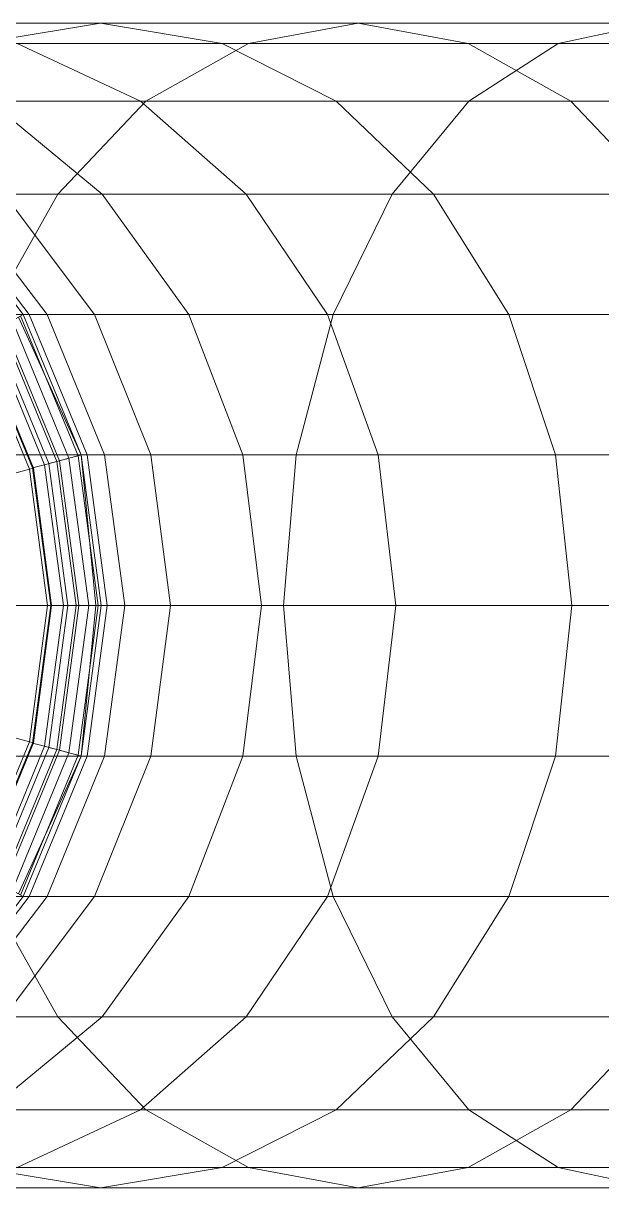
# Model space of a CAD drawing. Header units: inches. Extents: x -1551 to 2054, y 9767 to 12269.
# Drawn here: x 1035.061 to 1035.435, y 11465.225 to 11465.979 of the extents above; entities that cross this region are included whole.
import ezdxf

# ---------------------------------------------------------------- set-up
doc = ezdxf.new("R2010")
doc.units = ezdxf.units.IN
doc.header["$MEASUREMENT"] = 0
doc.layers.add('G-IMPT', color=8, linetype='Continuous', lineweight=9)
doc.layers.add('P-SANR-FIXT', color=6, linetype='Continuous', lineweight=9)

# ---------------------------------------------------------------- blocks, each defined once
blk = doc.blocks.new('Plbg-Sink Wall Mounted-UH - T11839_dwg-791503-KEY PLAN - 1ST FLOOR')
at = {"layer": 'G-IMPT'}
for p, q in [((3.62873, 0.37694), (3.43728, 0.37694)), ((3.49934, 0.36387), (3.43728, 0.37694)), ((3.62873, 0.37694), (3.55754, 0.36387)), ((3.62873, 0.37694), (3.79571, 0.37694)), ((3.69991, 0.36387), (3.62873, 0.37694)), ((3.79571, 0.37694), (3.71676, 0.36387)), ((3.93498, 0.37694), (3.79571, 0.37694)), ((3.87466, 0.36387), (3.79571, 0.37694)), ((3.27584, 0.36387), (3.49934, 0.36387)), ((3.37522, 0.36387), (3.55754, 0.36387)), ((3.55754, 0.36387), (3.49113, 0.32644)), ((3.55725, 0.32644), (3.49934, 0.36387)), ((3.49934, 0.36387), (3.69991, 0.36387)), ((3.55754, 0.36387), (3.71676, 0.36387)), ((3.71676, 0.36387), (3.64311, 0.32644)), ((3.76633, 0.32644), (3.69991, 0.36387)), ((3.69991, 0.36387), (3.87466, 0.36387)), ((3.71676, 0.36387), (3.84947, 0.36387)), ((3.84947, 0.36387), (3.76969, 0.32644)), ((3.49113, 0.32644), (3.31732, 0.32644)), ((3.32363, 0.32644), (3.55725, 0.32644)), ((3.49113, 0.32644), (3.43425, 0.26637)), ((3.49113, 0.32644), (3.64311, 0.32644)), ((3.60683, 0.26637), (3.55725, 0.32644)), ((3.76633, 0.32644), (3.55725, 0.32644)), ((3.64311, 0.32644), (3.58002, 0.26637)), ((3.76969, 0.32644), (3.64311, 0.32644)), ((3.76969, 0.32644), (3.70137, 0.26637)), ((3.82321, 0.26637), (3.76633, 0.32644)), ((3.76633, 0.32644), (3.94831, 0.32644)), ((3.76969, 0.32644), (3.86733, 0.32644)), ((3.86733, 0.32644), (3.79458, 0.26637)), ((3.36456, 0.26637), (3.60683, 0.26637)), ((3.43425, 0.26637), (3.58002, 0.26637)), ((3.58002, 0.26637), (3.53139, 0.18847)), ((3.58002, 0.26637), (3.70137, 0.26637)), ((3.64507, 0.18847), (3.60683, 0.26637)), ((3.60683, 0.26637), (3.82321, 0.26637)), ((3.70137, 0.26637), (3.64869, 0.18847)), ((3.70137, 0.26637), (3.79458, 0.26637)), ((3.79458, 0.26637), (3.7385, 0.18847)), ((3.79458, 0.26637), (3.85794, 0.26637)), ((3.85794, 0.26637), (3.79943, 0.18847)), ((3.86706, 0.18847), (3.82321, 0.26637)), ((3.82321, 0.26637), (4.01139, 0.26637)), ((3.88969, 0.26637), (3.83007, 0.18847)), ((3.90165, 0.26637), (3.8417, 0.18847)), ((3.90564, 0.26637), (3.84557, 0.18847)), ((3.90564, 0.26637), (3.84557, 0.18847)), ((3.90564, 0.26637), (3.84557, 0.18847)), ((3.39611, 0.18847), (3.64507, 0.18847)), ((3.6689, 0.0975), (3.64507, 0.18847)), ((3.86706, 0.18847), (3.64507, 0.18847)), ((3.3904, 0.18847), (3.53139, 0.18847)), ((3.53139, 0.18847), (3.50108, 0.0975)), ((3.64869, 0.18847), (3.53139, 0.18847)), ((3.64869, 0.18847), (3.61586, 0.0975)), ((3.64869, 0.18847), (3.7385, 0.18847)), ((3.7385, 0.18847), (3.70355, 0.0975)), ((3.79943, 0.18847), (3.7385, 0.18847)), ((3.79943, 0.18847), (3.76296, 0.0975)), ((3.83007, 0.18847), (3.79291, 0.0975)), ((3.79943, 0.18847), (3.83007, 0.18847)), ((3.8417, 0.18847), (3.80433, 0.0975)), ((3.84558, 0.18847), (3.80814, 0.0975)), ((3.84557, 0.18847), (3.80814, 0.0975)), ((3.84558, 0.18847), (3.80814, 0.0975)), ((3.84557, 0.18847), (3.80814, 0.0975)), ((3.84558, 0.18847), (3.80814, 0.0975)), ((3.84557, 0.18847), (3.80814, 0.0975)), ((3.84558, 0.18847), (3.80814, 0.0975)), ((3.84871, 0.18666), (3.80814, 0.0975)), ((3.84735, 0.18745), (3.81011, 0.09697)), ((3.85266, 0.18438), (3.81603, 0.09538)), ((3.85813, 0.18122), (3.82213, 0.09375)), ((3.85813, 0.18122), (3.82213, 0.09375)), ((3.8417, 0.18847), (3.83007, 0.18847)), ((3.8417, 0.18847), (3.84557, 0.18847)), ((3.84557, 0.18847), (3.85813, 0.18122)), ((3.85974, 0.18029), (3.82393, 0.09327)), ((3.86441, 0.1776), (3.82913, 0.09187)), ((3.86683, 0.1762), (3.83183, 0.09115)), ((3.83893, 0.08894), (3.87326, 0.17181)), ((3.83893, 0.08894), (3.87326, 0.17181)), ((3.83893, 0.08894), (3.87326, 0.17181)), ((3.87391, 0.17211), (3.83972, 0.08904)), ((3.87391, 0.17211), (3.83972, 0.08904)), ((3.87391, 0.17211), (3.83972, 0.08904)), ((3.84152, 0.08825), (3.87558, 0.17048)), ((3.36306, 0.0975), (3.50108, 0.0975)), ((3.41578, 0.0975), (3.6689, 0.0975)), ((3.4905, 0), (3.50108, 0.0975)), ((3.50108, 0.0975), (3.61586, 0.0975)), ((3.6044, 0), (3.61586, 0.0975)), ((3.61586, 0.0975), (3.70355, 0.0975)), ((3.67721, 0), (3.6689, 0.0975)), ((3.6689, 0.0975), (3.89439, 0.0975)), ((3.69135, 0), (3.70355, 0.0975)), ((3.70355, 0.0975), (3.76296, 0.0975)), ((3.75024, 0), (3.76296, 0.0975)), ((3.76296, 0.0975), (3.79291, 0.0975)), ((3.77995, 0), (3.79291, 0.0975)), ((3.79129, 0), (3.80433, 0.0975)), ((3.79291, 0.0975), (3.80433, 0.0975)), ((3.79508, 0), (3.80814, 0.0975)), ((3.79508, 0), (3.80814, 0.0975)), ((3.79508, 0), (3.80814, 0.0975)), ((3.79508, 0), (3.80814, 0.0975)), ((3.79508, 0), (3.80814, 0.0975)), ((3.79508, 0), (3.80814, 0.0975)), ((3.79508, 0), (3.80814, 0.0975)), ((3.79712, 0), (3.81011, 0.09697)), ((3.7987, 0), (3.80814, 0.0975)), ((3.80325, 0), (3.81603, 0.09538)), ((3.80433, 0.0975), (3.80814, 0.0975)), ((3.80814, 0.0975), (3.81011, 0.09697)), ((3.80814, 0.0975), (3.82213, 0.09375)), ((3.80814, 0.0975), (3.82213, 0.09375)), ((3.80957, 0), (3.82213, 0.09375)), ((3.80957, 0), (3.82213, 0.09375)), ((3.81603, 0.09538), (3.81011, 0.09697)), ((3.81143, 0), (3.82393, 0.09327)), ((3.81603, 0.09538), (3.82393, 0.09327)), ((3.81682, 0), (3.82913, 0.09187)), ((3.81961, 0), (3.83183, 0.09115)), ((3.82213, 0.09375), (3.82913, 0.09187)), ((3.82913, 0.09187), (3.82213, 0.09375)), ((3.82393, 0.09327), (3.83183, 0.09115)), ((3.83972, 0.08904), (3.83183, 0.09115)), ((3.82723, 0), (3.83893, 0.08894)), ((3.82723, 0), (3.83893, 0.08894)), ((3.82723, 0), (3.83893, 0.08894)), ((3.82779, 0), (3.83972, 0.08904)), ((3.82779, 0), (3.83972, 0.08904)), ((3.82779, 0), (3.83972, 0.08904)), ((3.8299, 0), (3.84152, 0.08825)), ((3.83893, 0.08894), (3.83972, 0.08904)), ((3.83893, 0.08894), (3.84152, 0.08825)), ((3.85978, 0.08335), (3.84152, 0.08825)), ((3.42264, 0), (3.67721, 0)), ((3.6689, -0.0975), (3.67721, 0)), ((3.90393, 0), (3.67721, 0)), ((3.35353, 0), (3.4905, 0)), ((3.50108, -0.0975), (3.4905, 0)), ((3.4905, 0), (3.6044, 0)), ((3.61586, -0.0975), (3.6044, 0)), ((3.6044, 0), (3.69135, 0)), ((3.70355, -0.0975), (3.69135, 0)), ((3.69135, 0), (3.75024, 0)), ((3.76296, -0.0975), (3.75024, 0)), ((3.75024, 0), (3.77995, 0)), ((3.79291, -0.0975), (3.77995, 0)), ((3.77995, 0), (3.79129, 0)), ((3.80433, -0.0975), (3.79129, 0)), ((3.79129, 0), (3.79508, 0)), ((3.80814, -0.0975), (3.79508, 0)), ((3.80814, -0.0975), (3.79508, 0)), ((3.80814, -0.0975), (3.79508, 0)), ((3.80814, -0.0975), (3.79508, 0)), ((3.80814, -0.0975), (3.79508, 0)), ((3.80814, -0.0975), (3.79508, 0)), ((3.79508, 0), (3.7987, 0)), ((3.79508, 0), (3.79712, 0)), ((3.79508, 0), (3.80957, 0)), ((3.81011, -0.09697), (3.79712, 0)), ((3.80325, 0), (3.79712, 0)), ((3.80814, -0.0975), (3.7987, 0)), ((3.80814, -0.0975), (3.7987, 0)), ((3.7987, 0), (3.80957, 0)), ((3.81603, -0.09538), (3.80325, 0)), ((3.80325, 0), (3.81143, 0)), ((3.82213, -0.09375), (3.80957, 0)), ((3.80957, 0), (3.81682, 0)), ((3.81682, 0), (3.80957, 0)), ((3.82213, -0.09375), (3.80957, 0)), ((3.81143, 0), (3.82393, -0.09327)), ((3.81143, 0), (3.81961, 0)), ((3.82913, -0.09188), (3.81682, 0)), ((3.82779, 0), (3.81961, 0)), ((3.83183, -0.09115), (3.81961, 0)), ((3.83893, -0.08894), (3.82723, 0)), ((3.83893, -0.08894), (3.82723, 0)), ((3.83893, -0.08894), (3.82723, 0)), ((3.82723, 0), (3.8299, 0)), ((3.82723, 0), (3.82779, 0)), ((3.83972, -0.08904), (3.82779, 0)), ((3.83972, -0.08904), (3.82779, 0)), ((3.82779, 0), (3.83972, -0.08904)), ((3.84152, -0.08825), (3.8299, 0)), ((3.84881, 0), (3.8299, 0)), ((3.83972, -0.08904), (3.83183, -0.09115)), ((3.83893, -0.08894), (3.84152, -0.08825)), ((3.87326, -0.17181), (3.83893, -0.08894)), ((3.87326, -0.17181), (3.83893, -0.08894)), ((3.87326, -0.17181), (3.83893, -0.08894)), ((3.83893, -0.08894), (3.83972, -0.08904)), ((3.83972, -0.08904), (3.87391, -0.17211)), ((3.83972, -0.08904), (3.87391, -0.17211)), ((3.83972, -0.08904), (3.87391, -0.17211)), ((3.85978, -0.08335), (3.84152, -0.08825)), ((3.87558, -0.17048), (3.84152, -0.08825)), ((3.36306, -0.0975), (3.50108, -0.0975)), ((3.41578, -0.0975), (3.6689, -0.0975)), ((3.50108, -0.0975), (3.61586, -0.0975)), ((3.50108, -0.0975), (3.53139, -0.18847)), ((3.61586, -0.0975), (3.64869, -0.18847)), ((3.61586, -0.0975), (3.70355, -0.0975)), ((3.64507, -0.18847), (3.6689, -0.0975)), ((3.6689, -0.0975), (3.89439, -0.0975)), ((3.70355, -0.0975), (3.76296, -0.0975)), ((3.70355, -0.0975), (3.7385, -0.18847)), ((3.76296, -0.0975), (3.79943, -0.18847)), ((3.76296, -0.0975), (3.79291, -0.0975)), ((3.79291, -0.0975), (3.80433, -0.0975)), ((3.79291, -0.0975), (3.83007, -0.18847)), ((3.80433, -0.0975), (3.8417, -0.18847)), ((3.80433, -0.0975), (3.80814, -0.0975)), ((3.80814, -0.0975), (3.82213, -0.09375)), ((3.80814, -0.0975), (3.82213, -0.09375)), ((3.80814, -0.0975), (3.81011, -0.09697)), ((3.80814, -0.0975), (3.84557, -0.18847)), ((3.80814, -0.0975), (3.84558, -0.18847)), ((3.80814, -0.0975), (3.84871, -0.18666)), ((3.80814, -0.0975), (3.84558, -0.18847)), ((3.80814, -0.0975), (3.84871, -0.18666)), ((3.80814, -0.0975), (3.84557, -0.18847)), ((3.80814, -0.0975), (3.84557, -0.18847)), ((3.80814, -0.0975), (3.84558, -0.18847)), ((3.81603, -0.09538), (3.81011, -0.09697)), ((3.84735, -0.18745), (3.81011, -0.09697)), ((3.81603, -0.09538), (3.82393, -0.09327)), ((3.81603, -0.09538), (3.85266, -0.18438)), ((3.82213, -0.09375), (3.82913, -0.09188)), ((3.82913, -0.09188), (3.82213, -0.09375)), ((3.82213, -0.09375), (3.85813, -0.18122)), ((3.82213, -0.09375), (3.85813, -0.18122)), ((3.82393, -0.09327), (3.83183, -0.09115)), ((3.82393, -0.09327), (3.85974, -0.18029)), ((3.82913, -0.09188), (3.86441, -0.1776)), ((3.83183, -0.09115), (3.86683, -0.1762)), ((3.3904, -0.18847), (3.53139, -0.18847)), ((3.39611, -0.18847), (3.64507, -0.18847)), ((3.64869, -0.18847), (3.53139, -0.18847)), ((3.53139, -0.18847), (3.58002, -0.26637)), ((3.60683, -0.26637), (3.64507, -0.18847)), ((3.86706, -0.18847), (3.64507, -0.18847)), ((3.82321, -0.26637), (3.86706, -0.18847)), ((3.84557, -0.18847), (3.85813, -0.18122)), ((3.64869, -0.18847), (3.70137, -0.26637)), ((3.64869, -0.18847), (3.7385, -0.18847)), ((3.79943, -0.18847), (3.7385, -0.18847)), ((3.7385, -0.18847), (3.79458, -0.26638)), ((3.79943, -0.18847), (3.85794, -0.26638)), ((3.79943, -0.18847), (3.83007, -0.18847)), ((3.8417, -0.18847), (3.83007, -0.18847)), ((3.83007, -0.18847), (3.88969, -0.26638)), ((3.8417, -0.18847), (3.90165, -0.26638)), ((3.8417, -0.18847), (3.84557, -0.18847)), ((3.84557, -0.18847), (3.90564, -0.26638)), ((3.84557, -0.18847), (3.90564, -0.26638)), ((3.84557, -0.18847), (3.90564, -0.26638)), ((3.36456, -0.26637), (3.60683, -0.26637)), ((3.43425, -0.26637), (3.49113, -0.32644)), ((3.43425, -0.26637), (3.58002, -0.26637)), ((3.55725, -0.32644), (3.60683, -0.26637)), ((3.58002, -0.26637), (3.70137, -0.26637)), ((3.58002, -0.26637), (3.64311, -0.32644)), ((3.60683, -0.26637), (3.82321, -0.26637)), ((3.70137, -0.26637), (3.76969, -0.32644)), ((3.70137, -0.26637), (3.79458, -0.26638)), ((3.76633, -0.32644), (3.82321, -0.26637)), ((3.79458, -0.26638), (3.85794, -0.26638)), ((3.79458, -0.26638), (3.86733, -0.32644)), ((3.82321, -0.26637), (4.01139, -0.26637)), ((3.49113, -0.32644), (3.31732, -0.32644)), ((3.32363, -0.32644), (3.55725, -0.32644)), ((3.49113, -0.32644), (3.55754, -0.36387)), ((3.49113, -0.32644), (3.64311, -0.32644)), ((3.49934, -0.36387), (3.55725, -0.32644)), ((3.76633, -0.32644), (3.55725, -0.32644)), ((3.76969, -0.32644), (3.64311, -0.32644)), ((3.64311, -0.32644), (3.71676, -0.36387)), ((3.69991, -0.36387), (3.76633, -0.32644)), ((3.76633, -0.32644), (3.94831, -0.32644)), ((3.76969, -0.32644), (3.84947, -0.36388)), ((3.76969, -0.32644), (3.86733, -0.32644)), ((3.27584, -0.36387), (3.49934, -0.36387)), ((3.37522, -0.36387), (3.55754, -0.36387)), ((3.43728, -0.37694), (3.49934, -0.36387)), ((3.49934, -0.36387), (3.69991, -0.36387)), ((3.55754, -0.36387), (3.62873, -0.37694)), ((3.55754, -0.36387), (3.71676, -0.36387)), ((3.62873, -0.37694), (3.69991, -0.36387)), ((3.69991, -0.36387), (3.87466, -0.36387)), ((3.71676, -0.36387), (3.84947, -0.36388)), ((3.71676, -0.36387), (3.79571, -0.37694)), ((3.79571, -0.37694), (3.87466, -0.36387)), ((3.62873, -0.37694), (3.43728, -0.37694)), ((3.62873, -0.37694), (3.79571, -0.37694)), ((3.93498, -0.37694), (3.79571, -0.37694))]:
    blk.add_line(p, q, dxfattribs=at)
blk = doc.blocks.new('Plbg-Sink Wall Mounted-UH - Sink-403447-KEY PLAN - 1ST FLOOR')
at = {"rotation": 270.0000000000001}
blk.add_blockref('Plbg-Sink Wall Mounted-UH - T11839_dwg-791503-KEY PLAN - 1ST FLOOR', (0, -5.29895), dxfattribs=at)

msp = doc.modelspace()

# ---------------------------------------------------------------- block references
at = {"layer": 'P-SANR-FIXT', "rotation": 269.9999999999986}
msp.add_blockref('Plbg-Sink Wall Mounted-UH - Sink-403447-KEY PLAN - 1ST FLOOR', (1044.20564, 11465.6019), dxfattribs=at)

doc.saveas('drawing.dxf')
